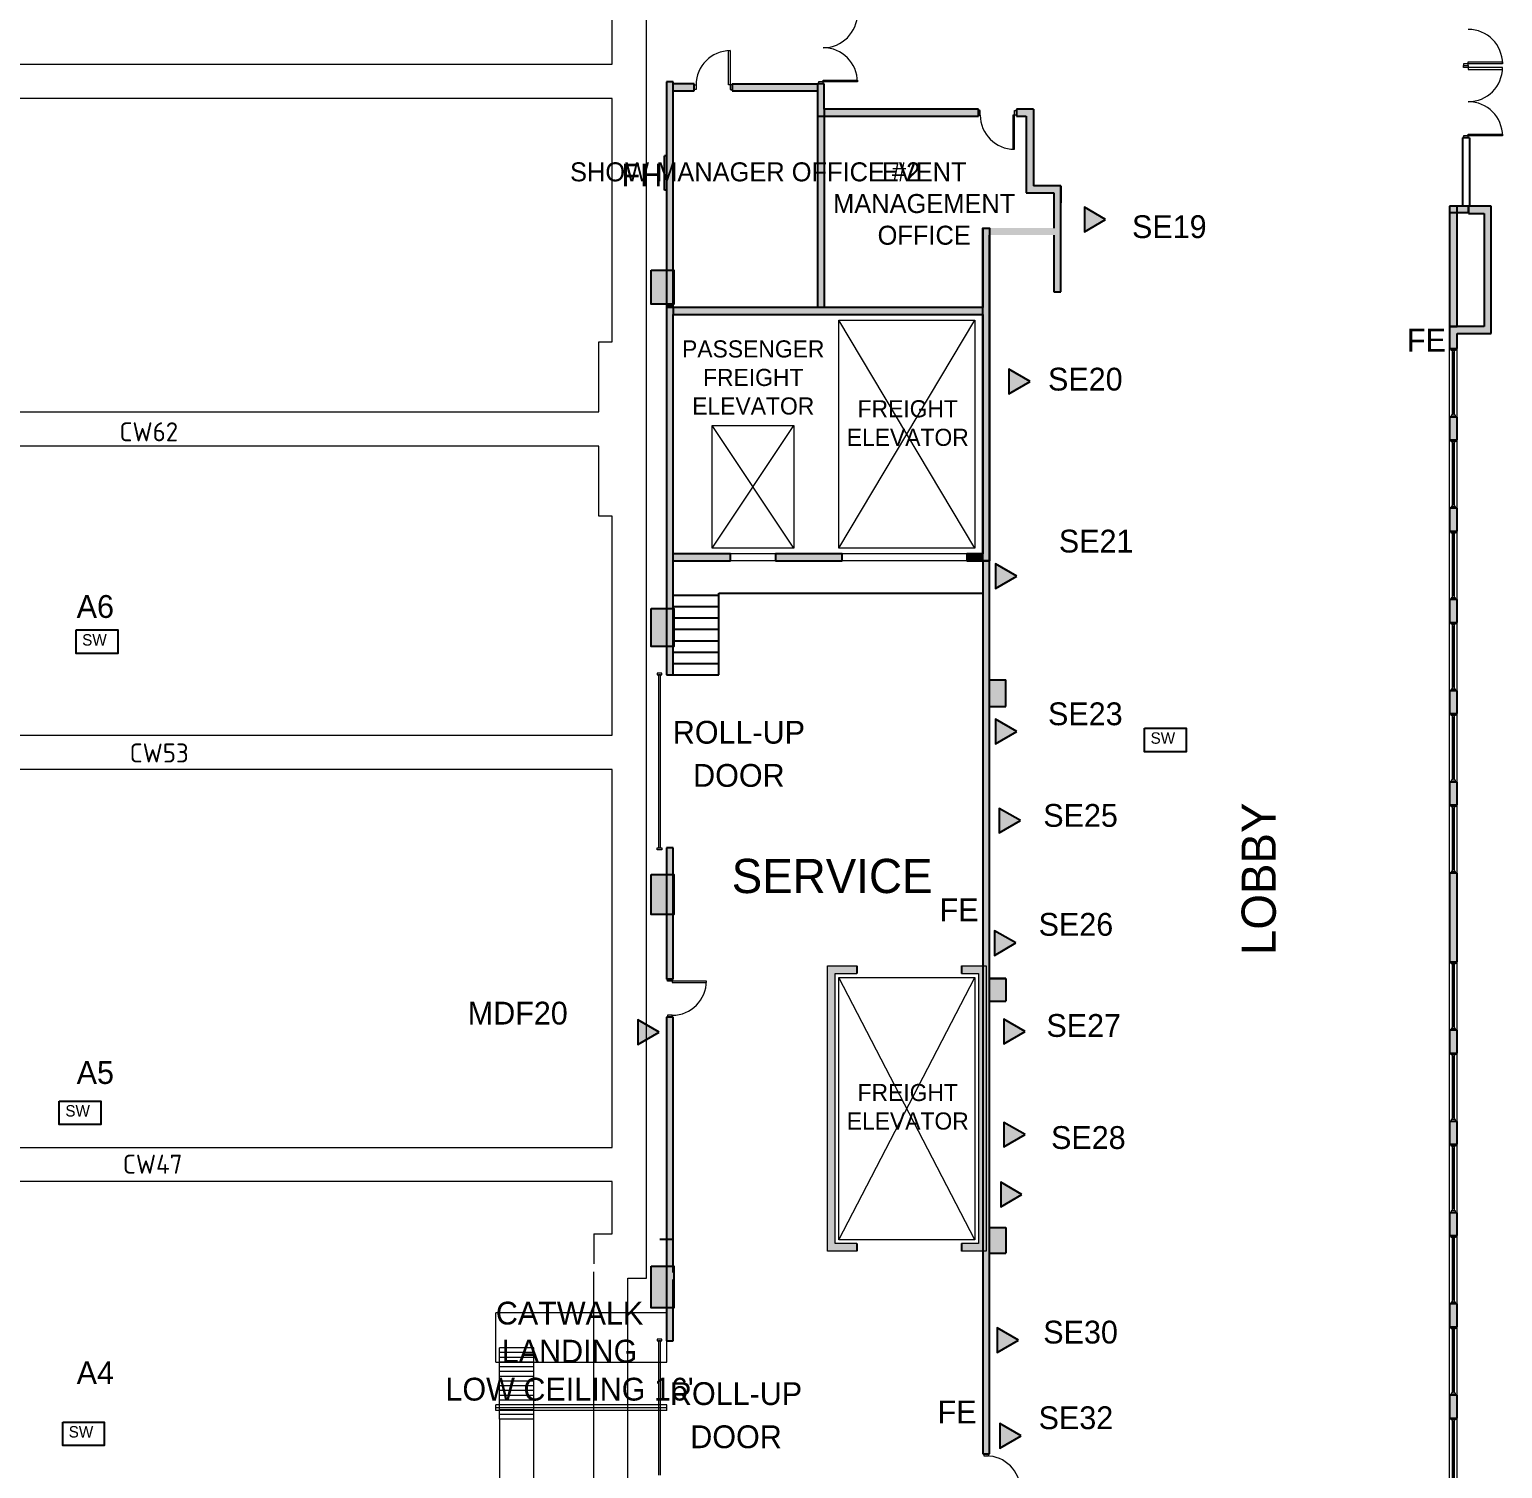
# Model space of a CAD drawing. Header units: inches. Extents: x 812 to 4509, y -5858 to -1947.
# Drawn here: x 2834 to 4384, y -4434 to -2920 of the extents above; entities that cross this region are included whole.
import ezdxf
from ezdxf.enums import TextEntityAlignment as Align

# ---------------------------------------------------------------- set-up
doc = ezdxf.new("R2010")
doc.units = ezdxf.units.IN
doc.header["$LTSCALE"] = 100
doc.header["$MEASUREMENT"] = 0
for name, color, linetype, lineweight in [('bldg_catwalk1', 1, 'CONTINUOUS', 5), ('bldg_doors', 7, 'CONTINUOUS', 18), ('bldg_elev', 9, 'CONTINUOUS', 18), ('bldg_fire', 1, 'CONTINUOUS', 18), ('bldg_glass', 7, 'CONTINUOUS', 18), ('bldg_text', 94, 'CONTINUOUS', 25), ('bldg_wallint', 7, 'CONTINUOUS', 25), ('bldg_wallintsol', 7, 'CONTINUOUS', 25), ('data_location', 110, 'CONTINUOUS', 25), ('Switch_Location', 40, 'CONTINUOUS', 25)]:
    doc.layers.add(name, color=color, linetype=linetype, lineweight=lineweight)
doc.layers.add('bldg_clmn', color=9, linetype='CONTINUOUS')
doc.styles.add('bldgtx24', font='bldgtx24')
doc.styles.add('bldgtx30', font='bldgtx30')
doc.styles.add('bldgtx36', font='bldgtx36')
doc.styles.add('bldgtx48', font='bldgtx48')
doc.styles.add('iso3098', font='iso3098')
doc.styles.add('showtx24', font='showtx24')

msp = doc.modelspace()

# ---------------------------------------------------------------- hatches: boundary and pattern name
at = {"layer": 'bldg_clmn'}
for points in [[(3488.5, -3173), (3512.5, -3173), (3512.5, -3209), (3488.5, -3209)], [(3488.5, -3529), (3512.5, -3529), (3512.5, -3569), (3488.5, -3569)], [(3488.5, -3809), (3512.5, -3809), (3512.5, -3851), (3488.5, -3851)], [(3488.5, -4221), (3512.5, -4221), (3512.5, -4265), (3488.5, -4265)]]:
    msp.add_hatch(color=256, dxfattribs=at).paths.add_polyline_path(points, flags=0)
at = {"layer": 'bldg_wallintsol'}
for points in [[(3511.7, -2975), (3504.5, -2975), (3504.5, -3039.9), (3504.5, -3173), (3511.7, -3173)], [(3832.8, -3003.9), (3670.7, -3003.9), (3670.7, -2977.1), (3663.4, -2977.1), (3663.4, -3011.2), (3832.8, -3011.2)], [(3891, -3003.9), (3872.8, -3003.9), (3872.8, -3011.2), (3883, -3011.2), (3883, -3091.7), (3912.2, -3091.7), (3912.2, -3128.9), (3837.4, -3128.9), (3837.4, -3136.2), (3912.2, -3136.2), (3912.2, -3195.9), (3919.5, -3195.9), (3919.5, -3183.7), (3919.5, -3084.4), (3891, -3084.4)], [(3670.7, -3011.2), (3663.4, -3011.2), (3663.4, -3212.5), (3670.7, -3212.5)], [(3844.6, -3479), (3837.4, -3479), (3837.4, -3128.9), (3844.6, -3128.9)], [(3511.7, -3209), (3504.5, -3209), (3504.5, -3212.5), (3511.7, -3212.5)], [(3511.7, -3219.7), (3511.7, -3212.5), (3504.5, -3212.5), (3504.5, -3219.7), (3504.5, -3471.7), (3504.5, -3529), (3511.7, -3529), (3511.7, -3479), (3511.7, -3471.7)], [(3837.4, -3212.5), (3511.7, -3212.5), (3511.7, -3219.7), (3837.4, -3219.7)], [(3571.8, -3479), (3571.8, -3471.7), (3511.7, -3471.7), (3511.7, -3479)], [(3689.5, -3479), (3689.5, -3471.7), (3619.3, -3471.7), (3619.3, -3479)], [(3837.4, -3471.7), (3820.6, -3471.7), (3820.6, -3479), (3837.4, -3479)], [(3844.6, -3479), (3837.4, -3479), (3837.4, -3968.5), (3837.4, -4418.6), (3844.6, -4418.6)], [(3511.7, -3569), (3504.5, -3569), (3504.5, -3599), (3511.7, -3599)], [(3861.6, -3604.2), (3844.6, -3604.2), (3844.6, -3632.2), (3861.6, -3632.2)], [(3511.7, -3781), (3504.5, -3781), (3504.5, -3919), (3511.7, -3919)], [(4336.6, -3807.7), (4328.5, -3807.7), (4328.5, -3900.8), (4336.6, -3900.8)], [(3704.9, -3905.2), (3674.1, -3905.2), (3674.1, -4205.2), (3704.9, -4205.2), (3704.9, -4197.2), (3682.1, -4197.2), (3682.1, -3913.2), (3704.9, -3913.2)], [(3837.4, -3905.2), (3814.9, -3905.2), (3814.9, -3913.2), (3833.1, -3913.2), (3833.1, -4197.2), (3814.9, -4197.2), (3814.9, -4205.2), (3837.4, -4205.2), (3837.4, -3968.5)], [(3861.6, -3918.2), (3844.6, -3918.2), (3844.6, -3942.2), (3861.6, -3942.2)], [(3861.6, -4180.2), (3844.6, -4180.2), (3844.6, -4207.2), (3861.6, -4207.2)], [(3511.7, -4265), (3504.5, -4265), (3504.5, -4299.7), (3511.7, -4299.7)]]:
    msp.add_hatch(color=256, dxfattribs=at).paths.add_polyline_path(points, flags=0)
h = msp.add_hatch(color=256, dxfattribs=at)
h.paths.add_polyline_path([(3663.4, -2977.1), (3573.7, -2977.1), (3573.7, -2984.4), (3663.4, -2984.4)], flags=0)
h.paths.add_polyline_path([(3533.7, -2977.1), (3511.7, -2977.1), (3511.7, -2984.4), (3533.7, -2984.4)], flags=0)
h = msp.add_hatch(color=256, dxfattribs=at)
h.paths.add_polyline_path([(4372.6, -3105.9), (4348.6, -3105.9), (4348.6, -3113.4), (4365.1, -3113.4), (4365.1, -3232.4), (4328.5, -3232.4), (4328.5, -3255.7), (4336.6, -3255.7), (4336.6, -3239.9), (4372.6, -3239.9)], flags=0)
h.paths.add_polyline_path([(4348.6, -3105.9), (4336.6, -3105.9), (4336.6, -3112.5), (4348.6, -3112.5)], flags=0)
h.paths.add_polyline_path([(4336.6, -3105.9), (4328.5, -3105.9), (4328.5, -3112.5), (4336.6, -3112.5)], flags=0)
h.paths.add_polyline_path([(4336.6, -3112.5), (4328.5, -3112.5), (4328.5, -3232.4), (4336.6, -3232.4)], flags=0)
h = msp.add_hatch(color=256, dxfattribs=at)
h.paths.add_polyline_path([(4336.6, -3327.7), (4328.5, -3327.7), (4328.5, -3351.7), (4336.6, -3351.7)], flags=0)
h.paths.add_polyline_path([(4336.6, -3423.7), (4328.5, -3423.7), (4328.5, -3447.7), (4336.6, -3447.7)], flags=0)
h.paths.add_polyline_path([(4336.6, -3519.7), (4328.5, -3519.7), (4328.5, -3543.7), (4336.6, -3543.7)], flags=0)
h.paths.add_polyline_path([(4336.6, -3615.7), (4328.5, -3615.7), (4328.5, -3639.7), (4336.6, -3639.7)], flags=0)
h.paths.add_polyline_path([(4336.6, -3711.7), (4328.5, -3711.7), (4328.5, -3735.7), (4336.6, -3735.7)], flags=0)
h = msp.add_hatch(color=256, dxfattribs=at)
h.paths.add_polyline_path([(3511.7, -3959), (3504.5, -3959), (3504.5, -3975.7), (3504.5, -4193), (3511.7, -4193)], flags=0)
h.paths.add_polyline_path([(3511.7, -4193), (3504.5, -4193), (3504.5, -4195), (3504.5, -4221), (3511.7, -4221)], flags=0)
h = msp.add_hatch(color=256, dxfattribs=at)
h.paths.add_polyline_path([(4336.6, -3972.8), (4328.5, -3972.8), (4328.5, -3996.8), (4336.6, -3996.8)], flags=0)
h.paths.add_polyline_path([(4336.6, -4068.8), (4328.5, -4068.8), (4328.5, -4092.8), (4336.6, -4092.8)], flags=0)
h.paths.add_polyline_path([(4336.6, -4164.8), (4328.5, -4164.8), (4328.5, -4188.8), (4336.6, -4188.8)], flags=0)
h.paths.add_polyline_path([(4336.6, -4260.8), (4328.5, -4260.8), (4328.5, -4284.8), (4336.6, -4284.8)], flags=0)
h.paths.add_polyline_path([(4336.6, -4356.8), (4328.5, -4356.8), (4328.5, -4380.8), (4336.6, -4380.8)], flags=0)
at = {"layer": 'data_location'}
for points in [[(3966.7, -3119.9), (3944.4, -3107), (3944.4, -3132.8)], [(3887.4, -3290.4), (3865, -3277.4), (3865, -3303.3)], [(3873.4, -3495.1), (3851, -3482.2), (3851, -3508)], [(3873.3, -3658.5), (3850.9, -3645.6), (3850.9, -3671.5)], [(3877.1, -3752.3), (3854.7, -3739.4), (3854.7, -3765.2)], [(3872.1, -3881), (3849.7, -3868.1), (3849.7, -3894)], [(3496.8, -3974.8), (3474.4, -3961.9), (3474.4, -3987.8)], [(3882, -3974.1), (3859.7, -3961.1), (3859.7, -3987)], [(3882, -4082.6), (3859.6, -4069.7), (3859.6, -4095.6)], [(3878.7, -4145.7), (3856.3, -4132.8), (3856.3, -4158.6)], [(3875, -4298.8), (3852.6, -4285.9), (3852.6, -4311.8)], [(3877.9, -4399.6), (3855.5, -4386.7), (3855.5, -4412.5)]]:
    msp.add_hatch(color=256, dxfattribs=at).paths.add_polyline_path(points, flags=0)

# ---------------------------------------------------------------- linework, layer by layer
at = {"layer": 'bldg_catwalk1', "linetype": 'CONTINUOUS', "lineweight": 5}
for p, q in [((3447.5, -2956.5), (3447.5, -2749)), ((3483.5, -4233.7), (3483.5, -2749)), ((1044.8, -2956.5), (3447.5, -2956.5)), ((3447.5, -2992.5), (1044.8, -2992.5)), ((3447.5, -3248.5), (3447.5, -2992.5)), ((3433.5, -3322.2), (3433.5, -3248.5)), ((3433.5, -3248.5), (3447.5, -3248.5)), ((1044.8, -3322.2), (3433.5, -3322.2)), ((3433.5, -3358.2), (1044.8, -3358.2)), ((3433.5, -3432), (3433.5, -3358.2)), ((3447.5, -3432), (3433.5, -3432)), ((3447.5, -3662.5), (3447.5, -3432)), ((1044.8, -3662.5), (3447.5, -3662.5)), ((3447.5, -3698.5), (1044.8, -3698.5)), ((3447.5, -4096), (3447.5, -3698.5)), ((1044.8, -4096), (3447.5, -4096)), ((3447.5, -4132), (1044.8, -4132)), ((3447.5, -4187), (3447.5, -4132)), ((3428, -4187), (3428, -4218.5)), ((3428, -4187), (3447.5, -4187)), ((3428, -4483.7), (3428, -4227)), ((3464, -4476.2), (3464, -4233.7)), ((3464, -4233.7), (3483.5, -4233.7)), ((3505, -4270.2), (3325, -4270.2)), ((3325, -4322), (3325, -4270.2)), ((3505, -4322), (3505, -4270.2)), ((3365, -4307), (3329, -4307)), ((3329, -4382), (3329, -4307)), ((3365, -4382), (3365, -4307)), ((3325, -4322), (3505, -4322)), ((3365, -4312), (3329, -4312)), ((3365, -4317), (3329, -4317)), ((3365, -4322), (3329, -4322)), ((3365, -4327), (3329, -4327)), ((3365, -4332), (3329, -4332)), ((3365, -4337), (3329, -4337)), ((3365, -4342), (3329, -4342)), ((3365, -4347), (3329, -4347)), ((3365, -4352), (3329, -4352)), ((3505, -4367), (3325, -4367)), ((3325, -4373), (3325, -4367)), ((3505, -4370), (3325, -4370)), ((3365, -4357), (3329, -4357)), ((3365, -4362), (3329, -4362)), ((3365, -4367), (3329, -4367)), ((3505, -4373), (3505, -4367)), ((3505, -4373), (3325, -4373)), ((3365, -4372), (3329, -4372)), ((3365, -4377), (3329, -4377)), ((3365, -4382), (3329, -4382)), ((3329, -4382), (3329, -4483.7)), ((3365, -4483.7), (3365, -4382))]:
    msp.add_line(p, q, dxfattribs=at)
at = {"layer": 'bldg_clmn'}
for points in [[(3488.5, -3173), (3512.5, -3173), (3512.5, -3209), (3488.5, -3209)], [(3488.5, -3529), (3512.5, -3529), (3512.5, -3569), (3488.5, -3569)], [(3488.5, -3809), (3512.5, -3809), (3512.5, -3851), (3488.5, -3851)], [(3488.5, -4221), (3512.5, -4221), (3512.5, -4265), (3488.5, -4265)]]:
    msp.add_lwpolyline(points, close=True, dxfattribs=at)
at = {"layer": 'bldg_doors'}
for p, q in [((3570, -2978.2), (3570, -2942.2)), ((3570, -2942.2), (3571.7, -2942.2)), ((3571.7, -2942.2), (3571.7, -2978.2)), ((4343.4, -2955.9), (4343.4, -2957.9)), ((4348.4, -2955.9), (4343.4, -2955.9)), ((4343.4, -2957.9), (4348.4, -2957.9)), ((4343.4, -2957.9), (4348.4, -2957.9)), ((4343.4, -2959.9), (4343.4, -2957.9)), ((4343.4, -2957.9), (4348.4, -2957.9)), ((4348.4, -2959.9), (4343.4, -2959.9)), ((4348.4, -2955.9), (4348.4, -2953.9)), ((4348.4, -2953.9), (4384.4, -2953.9)), ((4348.4, -2957.9), (4348.4, -2955.9)), ((4384.4, -2955.9), (4348.4, -2955.9)), ((4348.4, -2957.9), (4348.4, -2959.9)), ((4348.4, -2959.9), (4348.4, -2961.9)), ((4384.4, -2959.9), (4348.4, -2959.9)), ((4384.4, -2953.9), (4384.4, -2955.9)), ((4384.4, -2961.9), (4384.4, -2959.9)), ((3664.5, -2975.1), (3664.5, -2977.1)), ((3669.5, -2975.1), (3664.5, -2975.1)), ((3669.5, -2975.1), (3669.5, -2973.1)), ((3669.5, -2973.1), (3705.5, -2973.1)), ((3669.5, -2977.1), (3669.5, -2975.1)), ((3705.5, -2975.1), (3669.5, -2975.1)), ((3705.5, -2973.1), (3705.5, -2975.1)), ((4348.4, -2961.9), (4384.4, -2961.9)), ((3533.7, -2983.2), (3533.7, -2978.2)), ((3533.7, -2978.2), (3535.7, -2978.2)), ((3535.7, -2983.2), (3533.7, -2983.2)), ((3535.7, -2978.2), (3535.7, -2983.2)), ((3571.7, -2978.2), (3570, -2978.2)), ((3573.7, -2978.2), (3571.7, -2978.2)), ((3571.7, -2978.2), (3571.7, -2983.2)), ((3571.7, -2983.2), (3573.7, -2983.2)), ((3573.7, -2983.2), (3573.7, -2978.2)), ((3664.5, -2977.1), (3669.5, -2977.1)), ((3834.8, -3005), (3832.8, -3005)), ((3832.8, -3005), (3832.8, -3010)), ((3834.8, -3010), (3834.8, -3005)), ((3870.8, -3005), (3872.8, -3005)), ((3870.8, -3010), (3870.8, -3005)), ((3872.8, -3005), (3872.8, -3010)), ((3832.8, -3010), (3834.8, -3010)), ((3870.8, -3010), (3869.1, -3010)), ((3869.1, -3010), (3869.1, -3046)), ((3872.8, -3010), (3870.8, -3010)), ((3870.8, -3046), (3870.8, -3010)), ((4343.4, -3031.9), (4343.4, -3033.9)), ((4348.4, -3031.9), (4343.4, -3031.9)), ((4343.4, -3033.9), (4348.4, -3033.9)), ((4348.4, -3031.9), (4348.4, -3029.9)), ((4348.4, -3029.9), (4384.4, -3029.9)), ((4348.4, -3033.9), (4348.4, -3031.9)), ((4384.4, -3031.9), (4348.4, -3031.9)), ((4384.4, -3029.9), (4384.4, -3031.9)), ((3869.1, -3046), (3870.8, -3046)), ((3499.7, -3597), (3494.7, -3597)), ((3494.7, -3597), (3494.7, -3599)), ((3494.7, -3599), (3499.7, -3599)), ((3498.2, -3599), (3496.2, -3599)), ((3496.2, -3599), (3496.2, -3781)), ((3498.2, -3781), (3498.2, -3599)), ((3499.7, -3599), (3499.7, -3597)), ((3494.7, -3783), (3494.7, -3781)), ((3494.7, -3781), (3499.7, -3781)), ((3496.2, -3781), (3498.2, -3781)), ((3499.7, -3781), (3499.7, -3783)), ((3499.7, -3783), (3494.7, -3783)), ((3505.6, -3921), (3505.6, -3919)), ((3505.6, -3919), (3510.6, -3919)), ((3510.6, -3921), (3505.6, -3921)), ((3510.6, -3919), (3510.6, -3921)), ((3510.6, -3921), (3510.6, -3922.7)), ((3546.6, -3921), (3510.6, -3921)), ((3546.6, -3922.7), (3546.6, -3921)), ((3510.6, -3922.7), (3546.6, -3922.7)), ((3505.6, -3957), (3505.6, -3959)), ((3510.6, -3957), (3505.6, -3957)), ((3505.6, -3959), (3510.6, -3959)), ((3510.6, -3959), (3510.6, -3957)), ((3499.7, -4297.7), (3494.7, -4297.7)), ((3494.7, -4297.7), (3494.7, -4299.7)), ((3494.7, -4299.7), (3499.7, -4299.7)), ((3498.2, -4299.7), (3496.2, -4299.7)), ((3496.2, -4299.7), (3496.2, -4441)), ((3498.2, -4441), (3498.2, -4299.7)), ((3499.7, -4299.7), (3499.7, -4297.7)), ((3843.5, -4418.6), (3838.5, -4418.6)), ((3838.5, -4418.6), (3838.5, -4420.6)), ((3838.5, -4420.6), (3843.5, -4420.6)), ((3843.5, -4420.6), (3843.5, -4418.6))]:
    msp.add_line(p, q, dxfattribs=at)
for centre, start, end in [((3669.5, -2903.1), 270, 0), ((4348.4, -2955.9), 0, 90), ((3571.7, -2978.2), 90, 180), ((3669.5, -2975.1), 0, 90), ((4348.4, -2959.9), 270, 0), ((4348.4, -3031.9), 0, 90), ((3870.8, -3010), 180, 270), ((3510.6, -3921), 270, 0), ((3841, -4456.6), 0, 90)]:
    msp.add_arc(centre, 36, start, end, dxfattribs=at)
at = {"layer": 'bldg_elev'}
for p, q in [((3686.1, -3465.7), (3829.1, -3225.7)), ((3829.1, -3465.7), (3686.1, -3225.7)), ((3552.5, -3465.7), (3638.7, -3336.5)), ((3638.7, -3465.7), (3552.5, -3336.5)), ((3686.1, -4193.2), (3829.1, -3917.2)), ((3829.1, -4193.2), (3686.1, -3917.2))]:
    msp.add_line(p, q, dxfattribs=at)
for points in [[(3829.1, -3465.7), (3686.1, -3465.7), (3686.1, -3225.7), (3829.1, -3225.7)], [(3638.7, -3465.7), (3552.5, -3465.7), (3552.5, -3336.5), (3638.7, -3336.5)], [(3829.1, -4193.2), (3686.1, -4193.2), (3686.1, -3917.2), (3829.1, -3917.2)]]:
    msp.add_lwpolyline(points, close=True, dxfattribs=at)
for points in [[(3704.9, -4205.2), (3674.1, -4205.2), (3674.1, -3905.2), (3704.9, -3905.2)], [(3814.9, -3905.2), (3841.1, -3905.2), (3841.1, -4205.2), (3814.9, -4205.2)], [(3704.9, -4197.2), (3682.1, -4197.2), (3682.1, -3913.2), (3704.9, -3913.2)], [(3814.9, -3913.2), (3833.1, -3913.2), (3833.1, -4197.2), (3814.9, -4197.2)]]:
    msp.add_lwpolyline(points, dxfattribs=at)
at = {"layer": 'bldg_glass'}
for p, q in [((4328.5, -3327.7), (4328.5, -3255.7)), ((4330.2, -3257.7), (4330.2, -3255.7)), ((4330.2, -3255.7), (4334.9, -3255.7)), ((4334.9, -3257.7), (4330.2, -3257.7)), ((4331.6, -3325.8), (4331.6, -3257.7)), ((4331.6, -3257.7), (4333.6, -3257.7)), ((4333.6, -3259.7), (4331.6, -3259.7)), ((4332.6, -3323.8), (4332.6, -3259.7)), ((4333.6, -3257.7), (4333.6, -3325.8)), ((4334.9, -3255.7), (4334.9, -3257.7)), ((4336.6, -3327.7), (4336.6, -3255.7)), ((4330.2, -3325.8), (4330.2, -3327.7)), ((4334.9, -3325.8), (4330.2, -3325.8)), ((4330.2, -3327.7), (4334.9, -3327.7)), ((4333.6, -3323.8), (4331.6, -3323.8)), ((4333.6, -3325.8), (4331.6, -3325.8)), ((4334.9, -3327.7), (4334.9, -3325.8)), ((4328.5, -3423.7), (4328.5, -3351.7)), ((4330.2, -3353.7), (4330.2, -3351.7)), ((4330.2, -3351.7), (4334.9, -3351.7)), ((4334.9, -3353.7), (4330.2, -3353.7)), ((4331.6, -3421.8), (4331.6, -3353.7)), ((4331.6, -3353.7), (4333.6, -3353.7)), ((4333.6, -3355.7), (4331.6, -3355.7)), ((4332.6, -3419.8), (4332.6, -3355.7)), ((4333.6, -3353.7), (4333.6, -3421.8)), ((4334.9, -3351.7), (4334.9, -3353.7)), ((4336.6, -3423.7), (4336.6, -3351.7)), ((4330.2, -3421.8), (4330.2, -3423.7)), ((4334.9, -3421.8), (4330.2, -3421.8)), ((4330.2, -3423.7), (4334.9, -3423.7)), ((4333.6, -3419.8), (4331.6, -3419.8)), ((4333.6, -3421.8), (4331.6, -3421.8)), ((4334.9, -3423.7), (4334.9, -3421.8)), ((4328.5, -3519.7), (4328.5, -3447.7)), ((4330.2, -3449.7), (4330.2, -3447.7)), ((4330.2, -3447.7), (4334.9, -3447.7)), ((4334.9, -3449.7), (4330.2, -3449.7)), ((4331.6, -3517.8), (4331.6, -3449.7)), ((4331.6, -3449.7), (4333.6, -3449.7)), ((4333.6, -3451.7), (4331.6, -3451.7)), ((4332.6, -3515.8), (4332.6, -3451.7)), ((4333.6, -3449.7), (4333.6, -3517.8)), ((4334.9, -3447.7), (4334.9, -3449.7)), ((4336.6, -3519.7), (4336.6, -3447.7)), ((3619.3, -3471.7), (3571.8, -3471.7)), ((3820.6, -3471.7), (3689.5, -3471.7)), ((3619.3, -3479), (3571.8, -3479)), ((3820.6, -3479), (3689.5, -3479)), ((4330.2, -3517.8), (4330.2, -3519.7)), ((4334.9, -3517.8), (4330.2, -3517.8)), ((4333.6, -3515.8), (4331.6, -3515.8)), ((4333.6, -3517.8), (4331.6, -3517.8)), ((4334.9, -3519.7), (4334.9, -3517.8)), ((4330.2, -3519.7), (4334.9, -3519.7)), ((4328.5, -3615.7), (4328.5, -3543.7)), ((4330.2, -3545.7), (4330.2, -3543.7)), ((4330.2, -3543.7), (4334.9, -3543.7)), ((4334.9, -3545.7), (4330.2, -3545.7)), ((4331.6, -3613.8), (4331.6, -3545.7)), ((4331.6, -3545.7), (4333.6, -3545.7)), ((4333.6, -3547.7), (4331.6, -3547.7)), ((4332.6, -3611.8), (4332.6, -3547.7)), ((4333.6, -3545.7), (4333.6, -3613.8)), ((4334.9, -3543.7), (4334.9, -3545.7)), ((4336.6, -3615.7), (4336.6, -3543.7)), ((4333.6, -3611.8), (4331.6, -3611.8)), ((4330.2, -3613.8), (4330.2, -3615.7)), ((4334.9, -3613.8), (4330.2, -3613.8)), ((4330.2, -3615.7), (4334.9, -3615.7)), ((4333.6, -3613.8), (4331.6, -3613.8)), ((4334.9, -3615.7), (4334.9, -3613.8)), ((4328.5, -3711.7), (4328.5, -3639.7)), ((4330.2, -3641.7), (4330.2, -3639.7)), ((4330.2, -3639.7), (4334.9, -3639.7)), ((4334.9, -3641.7), (4330.2, -3641.7)), ((4331.6, -3709.8), (4331.6, -3641.7)), ((4331.6, -3641.7), (4333.6, -3641.7)), ((4333.6, -3641.7), (4333.6, -3709.8)), ((4334.9, -3639.7), (4334.9, -3641.7)), ((4336.6, -3711.7), (4336.6, -3639.7)), ((4333.6, -3643.7), (4331.6, -3643.7)), ((4332.6, -3707.8), (4332.6, -3643.7)), ((4330.2, -3709.8), (4330.2, -3711.7)), ((4334.9, -3709.8), (4330.2, -3709.8)), ((4330.2, -3711.7), (4334.9, -3711.7)), ((4333.6, -3707.8), (4331.6, -3707.8)), ((4333.6, -3709.8), (4331.6, -3709.8)), ((4334.9, -3711.7), (4334.9, -3709.8)), ((4328.5, -3807.7), (4328.5, -3735.7)), ((4330.2, -3737.7), (4330.2, -3735.7)), ((4330.2, -3735.7), (4334.9, -3735.7)), ((4334.9, -3735.7), (4334.9, -3737.7)), ((4336.6, -3807.7), (4336.6, -3735.7)), ((4334.9, -3737.7), (4330.2, -3737.7)), ((4331.6, -3805.8), (4331.6, -3737.7)), ((4331.6, -3737.7), (4333.6, -3737.7)), ((4333.6, -3739.7), (4331.6, -3739.7)), ((4332.6, -3803.8), (4332.6, -3739.7)), ((4333.6, -3737.7), (4333.6, -3805.8)), ((4330.2, -3805.8), (4330.2, -3807.7)), ((4334.9, -3805.8), (4330.2, -3805.8)), ((4330.2, -3807.7), (4334.9, -3807.7)), ((4333.6, -3803.8), (4331.6, -3803.8)), ((4333.6, -3805.8), (4331.6, -3805.8)), ((4334.9, -3807.7), (4334.9, -3805.8)), ((4328.5, -3972.8), (4328.5, -3900.8)), ((4330.2, -3902.8), (4330.2, -3900.8)), ((4330.2, -3900.8), (4334.9, -3900.8)), ((4334.9, -3902.8), (4330.2, -3902.8)), ((4331.6, -3970.8), (4331.6, -3902.8)), ((4331.6, -3902.8), (4333.6, -3902.8)), ((4333.6, -3904.7), (4331.6, -3904.7)), ((4332.6, -3968.8), (4332.6, -3904.7)), ((4333.6, -3902.8), (4333.6, -3970.8)), ((4334.9, -3900.8), (4334.9, -3902.8)), ((4336.6, -3972.8), (4336.6, -3900.8)), ((4330.2, -3970.8), (4330.2, -3972.8)), ((4334.9, -3970.8), (4330.2, -3970.8)), ((4330.2, -3972.8), (4334.9, -3972.8)), ((4333.6, -3968.8), (4331.6, -3968.8)), ((4333.6, -3970.8), (4331.6, -3970.8)), ((4334.9, -3972.8), (4334.9, -3970.8)), ((4328.5, -4068.8), (4328.5, -3996.8)), ((4330.2, -3998.8), (4330.2, -3996.8)), ((4330.2, -3996.8), (4334.9, -3996.8)), ((4334.9, -3998.8), (4330.2, -3998.8)), ((4331.6, -4066.8), (4331.6, -3998.8)), ((4331.6, -3998.8), (4333.6, -3998.8)), ((4333.6, -3998.8), (4333.6, -4066.8)), ((4334.9, -3996.8), (4334.9, -3998.8)), ((4336.6, -4068.8), (4336.6, -3996.8)), ((4333.6, -4000.7), (4331.6, -4000.7)), ((4332.6, -4064.8), (4332.6, -4000.7)), ((4330.2, -4066.8), (4330.2, -4068.8)), ((4334.9, -4066.8), (4330.2, -4066.8)), ((4330.2, -4068.8), (4334.9, -4068.8)), ((4333.6, -4064.8), (4331.6, -4064.8)), ((4333.6, -4066.8), (4331.6, -4066.8)), ((4334.9, -4068.8), (4334.9, -4066.8)), ((4328.5, -4164.8), (4328.5, -4092.8)), ((4330.2, -4094.8), (4330.2, -4092.8)), ((4330.2, -4092.8), (4334.9, -4092.8)), ((4334.9, -4094.8), (4330.2, -4094.8)), ((4331.6, -4162.8), (4331.6, -4094.8)), ((4331.6, -4094.8), (4333.6, -4094.8)), ((4333.6, -4096.7), (4331.6, -4096.7)), ((4332.6, -4160.8), (4332.6, -4096.7)), ((4333.6, -4094.8), (4333.6, -4162.8)), ((4334.9, -4092.8), (4334.9, -4094.8)), ((4336.6, -4164.8), (4336.6, -4092.8)), ((4330.2, -4162.8), (4330.2, -4164.8)), ((4334.9, -4162.8), (4330.2, -4162.8)), ((4330.2, -4164.8), (4334.9, -4164.8)), ((4333.6, -4160.8), (4331.6, -4160.8)), ((4333.6, -4162.8), (4331.6, -4162.8)), ((4334.9, -4164.8), (4334.9, -4162.8)), ((4328.5, -4260.8), (4328.5, -4188.8)), ((4330.2, -4190.8), (4330.2, -4188.8)), ((4330.2, -4188.8), (4334.9, -4188.8)), ((4334.9, -4190.8), (4330.2, -4190.8)), ((4331.6, -4258.8), (4331.6, -4190.8)), ((4331.6, -4190.8), (4333.6, -4190.8)), ((4333.6, -4192.7), (4331.6, -4192.7)), ((4332.6, -4256.8), (4332.6, -4192.7)), ((4333.6, -4190.8), (4333.6, -4258.8)), ((4334.9, -4188.8), (4334.9, -4190.8)), ((4336.6, -4260.8), (4336.6, -4188.8)), ((4330.2, -4258.8), (4330.2, -4260.8)), ((4334.9, -4258.8), (4330.2, -4258.8)), ((4330.2, -4260.8), (4334.9, -4260.8)), ((4333.6, -4256.8), (4331.6, -4256.8)), ((4333.6, -4258.8), (4331.6, -4258.8)), ((4334.9, -4260.8), (4334.9, -4258.8)), ((4328.5, -4356.8), (4328.5, -4284.8)), ((4330.2, -4286.8), (4330.2, -4284.8)), ((4330.2, -4284.8), (4334.9, -4284.8)), ((4334.9, -4286.8), (4330.2, -4286.8)), ((4331.6, -4354.8), (4331.6, -4286.8)), ((4331.6, -4286.8), (4333.6, -4286.8)), ((4333.6, -4288.7), (4331.6, -4288.7)), ((4332.6, -4352.8), (4332.6, -4288.7)), ((4333.6, -4286.8), (4333.6, -4354.8)), ((4334.9, -4284.8), (4334.9, -4286.8)), ((4336.6, -4356.8), (4336.6, -4284.8)), ((4330.2, -4354.8), (4330.2, -4356.8)), ((4334.9, -4354.8), (4330.2, -4354.8)), ((4333.6, -4352.8), (4331.6, -4352.8)), ((4333.6, -4354.8), (4331.6, -4354.8)), ((4334.9, -4356.8), (4334.9, -4354.8)), ((4330.2, -4356.8), (4334.9, -4356.8)), ((4328.5, -4452.8), (4328.5, -4380.8)), ((4330.2, -4382.8), (4330.2, -4380.8)), ((4330.2, -4380.8), (4334.9, -4380.8)), ((4334.9, -4382.8), (4330.2, -4382.8)), ((4331.6, -4450.8), (4331.6, -4382.8)), ((4331.6, -4382.8), (4333.6, -4382.8)), ((4333.6, -4384.7), (4331.6, -4384.7)), ((4332.6, -4448.8), (4332.6, -4384.7)), ((4333.6, -4382.8), (4333.6, -4450.8)), ((4334.9, -4380.8), (4334.9, -4382.8)), ((4336.6, -4452.8), (4336.6, -4380.8))]:
    msp.add_line(p, q, dxfattribs=at)
at = {"layer": 'bldg_wallint'}
for p, q in [((3504.5, -2975), (3504.5, -3039.9)), ((3511.7, -2975), (3504.5, -2975)), ((3511.7, -3212.5), (3511.7, -2975)), ((3533.7, -2977.1), (3511.7, -2977.1)), ((3511.7, -2984.4), (3533.7, -2984.4)), ((3533.7, -2984.4), (3533.7, -2977.1)), ((3573.7, -2977.1), (3573.7, -2984.4)), ((3573.7, -2977.1), (3663.4, -2977.1)), ((3573.7, -2984.4), (3663.4, -2984.4)), ((3663.4, -2977.1), (3663.4, -3011.2)), ((3670.7, -2977.1), (3663.4, -2977.1)), ((3670.7, -3003.9), (3670.7, -2977.1)), ((3832.8, -3003.9), (3670.7, -3003.9)), ((3670.7, -3003.9), (3670.7, -3212.5)), ((3832.8, -3011.2), (3832.8, -3003.9)), ((3891, -3003.9), (3872.8, -3003.9)), ((3872.8, -3003.9), (3872.8, -3011.2)), ((3891, -3003.9), (3891, -3084.4)), ((3663.4, -3011.2), (3832.8, -3011.2)), ((3663.4, -3011.2), (3663.4, -3212.5)), ((3872.8, -3011.2), (3883, -3011.2)), ((3883, -3011.2), (3883, -3091.7)), ((4349.5, -3033.9), (4342.3, -3033.9)), ((4342.3, -3033.9), (4342.3, -3105.9)), ((4349.5, -3033.9), (4349.5, -3105.9)), ((3504.5, -3053), (3502.5, -3053)), ((3502.5, -3089), (3502.5, -3053)), ((3504.5, -3039.9), (3504.5, -3219.7)), ((3919.5, -3084.4), (3891, -3084.4)), ((3919.5, -3183.7), (3919.5, -3084.4)), ((3919.5, -3084.4), (3919.5, -3102.4)), ((3504.5, -3089), (3502.5, -3089)), ((3883, -3091.7), (3912.2, -3091.7)), ((3912.2, -3091.7), (3912.2, -3128.9)), ((4328.5, -3105.9), (4328.5, -3232.4)), ((4348.6, -3105.9), (4328.5, -3105.9)), ((4328.5, -3105.9), (4328.5, -3112.5)), ((4336.6, -3105.9), (4328.5, -3105.9)), ((4328.5, -3112.5), (4348.6, -3112.5)), ((4336.6, -3232.4), (4336.6, -3105.9)), ((4348.6, -3112.5), (4348.6, -3105.9)), ((4372.6, -3105.9), (4348.6, -3105.9)), ((4348.6, -3105.9), (4348.6, -3113.4)), ((4348.6, -3113.4), (4365.1, -3113.4)), ((4365.1, -3113.4), (4365.1, -3232.4)), ((4372.6, -3239.9), (4372.6, -3105.9)), ((4372.6, -3239.9), (4372.6, -3105.9)), ((3837.4, -3128.9), (3837.4, -3212.5)), ((3844.6, -3471.7), (3844.6, -3136.2)), ((3912.2, -3136.2), (3912.2, -3195.9)), ((3919.5, -3195.9), (3919.5, -3183.7)), ((3912.2, -3195.9), (3919.5, -3195.9)), ((3504.5, -3219.7), (3504.5, -3471.7)), ((3837.4, -3212.5), (3511.7, -3212.5)), ((3511.7, -3471.7), (3511.7, -3219.7)), ((3511.7, -3219.7), (3837.4, -3219.7)), ((3837.4, -3219.7), (3837.4, -3471.7)), ((4365.1, -3232.4), (4328.5, -3232.4)), ((4328.5, -3232.4), (4328.5, -3255.7)), ((4328.5, -3232.4), (4336.6, -3232.4)), ((4336.6, -3239.9), (4372.6, -3239.9)), ((4336.6, -3255.7), (4336.6, -3239.9)), ((4328.5, -3255.7), (4336.6, -3255.7)), ((4328.5, -3327.7), (4328.5, -3351.7)), ((4336.6, -3327.7), (4328.5, -3327.7)), ((4336.6, -3351.7), (4336.6, -3327.7)), ((4328.5, -3351.7), (4336.6, -3351.7)), ((4328.5, -3423.7), (4328.5, -3447.7)), ((4336.6, -3423.7), (4328.5, -3423.7)), ((4336.6, -3447.7), (4336.6, -3423.7)), ((4328.5, -3447.7), (4336.6, -3447.7)), ((3504.5, -3471.7), (3504.5, -3599)), ((3571.8, -3471.7), (3511.7, -3471.7)), ((3571.8, -3479), (3571.8, -3471.7)), ((3689.5, -3471.7), (3619.3, -3471.7)), ((3619.3, -3471.7), (3619.3, -3479)), ((3689.5, -3479), (3689.5, -3471.7)), ((3837.4, -3471.7), (3820.6, -3471.7)), ((3820.6, -3471.7), (3820.6, -3479)), ((3844.6, -4418.6), (3844.6, -3471.7)), ((3511.7, -3599), (3511.7, -3479)), ((3511.7, -3479), (3571.8, -3479)), ((3619.3, -3479), (3689.5, -3479)), ((3820.6, -3479), (3837.4, -3479)), ((3837.4, -3479), (3837.4, -3968.5)), ((3511.7, -3515), (3559.7, -3515)), ((3559.7, -3599), (3559.7, -3512.8)), ((3559.7, -3512.8), (3837.4, -3512.8)), ((3511.7, -3527), (3559.7, -3527)), ((4328.5, -3519.7), (4328.5, -3543.7)), ((4336.6, -3519.7), (4328.5, -3519.7)), ((4336.6, -3543.7), (4336.6, -3519.7)), ((3511.7, -3539), (3559.7, -3539)), ((4328.5, -3543.7), (4336.6, -3543.7)), ((3511.7, -3551), (3559.7, -3551)), ((3511.7, -3563), (3559.7, -3563)), ((3511.7, -3575), (3559.7, -3575)), ((3511.7, -3587), (3559.7, -3587)), ((3504.5, -3599), (3511.7, -3599)), ((3511.7, -3599), (3559.7, -3599)), ((3844.6, -3604.2), (3861.6, -3604.2)), ((3861.6, -3632.2), (3861.6, -3604.2)), ((4328.5, -3615.7), (4328.5, -3639.7)), ((4336.6, -3615.7), (4328.5, -3615.7)), ((4336.6, -3639.7), (4336.6, -3615.7)), ((3844.6, -3632.2), (3861.6, -3632.2)), ((3844.6, -3632.2), (3861.6, -3632.2)), ((4328.5, -3639.7), (4336.6, -3639.7)), ((4328.5, -3711.7), (4328.5, -3735.7)), ((4336.6, -3711.7), (4328.5, -3711.7)), ((4336.6, -3735.7), (4336.6, -3711.7)), ((4328.5, -3735.7), (4336.6, -3735.7)), ((3504.5, -3781), (3504.5, -3919)), ((3511.7, -3781), (3504.5, -3781)), ((3511.7, -3919), (3511.7, -3781)), ((4328.5, -3807.7), (4328.5, -3900.8)), ((4336.6, -3807.7), (4328.5, -3807.7)), ((4336.6, -3900.8), (4336.6, -3807.7)), ((3704.9, -3905.2), (3704.9, -3913.2)), ((3814.9, -3905.2), (3814.9, -3913.2)), ((4328.5, -3900.8), (4336.6, -3900.8)), ((3511.7, -3919), (3504.5, -3919)), ((3504.5, -3919), (3511.7, -3919)), ((3837.4, -3917.7), (3837.4, -3941.7)), ((3861.6, -3918.2), (3844.6, -3918.2)), ((3844.6, -3918.2), (3861.6, -3918.2)), ((3861.6, -3918.2), (3861.6, -3942.2)), ((3844.6, -3942.2), (3861.6, -3942.2)), ((3511.7, -3959), (3504.5, -3959)), ((3504.5, -3959), (3504.5, -3975.7)), ((3511.7, -3959), (3504.5, -3959)), ((3511.7, -4227.7), (3511.7, -3959)), ((3511.7, -3968.5), (3511.7, -3959)), ((3504.5, -3975.7), (3504.5, -4227.7)), ((3837.4, -3968.5), (3837.4, -4418.6)), ((4328.5, -3972.8), (4328.5, -3996.8)), ((4336.6, -3972.8), (4328.5, -3972.8)), ((4336.6, -3996.8), (4336.6, -3972.8)), ((4328.5, -3996.8), (4336.6, -3996.8)), ((4328.5, -4068.8), (4328.5, -4092.8)), ((4336.6, -4068.8), (4328.5, -4068.8)), ((4336.6, -4092.8), (4336.6, -4068.8)), ((4328.5, -4092.8), (4336.6, -4092.8)), ((4328.5, -4164.8), (4328.5, -4188.8)), ((4336.6, -4164.8), (4328.5, -4164.8)), ((4336.6, -4188.8), (4336.6, -4164.8)), ((3844.6, -4180.2), (3861.6, -4180.2)), ((3861.6, -4180.2), (3861.6, -4207.2)), ((3511.7, -4193), (3497.7, -4193)), ((3704.9, -4197.2), (3704.9, -4205.2)), ((3814.9, -4197.2), (3814.9, -4205.2)), ((4328.5, -4188.8), (4336.6, -4188.8)), ((3844.6, -4207.2), (3861.6, -4207.2)), ((3504.5, -4227.7), (3504.5, -4299.7)), ((3511.7, -4299.7), (3511.7, -4235)), ((4328.5, -4260.8), (4328.5, -4284.8)), ((4336.6, -4260.8), (4328.5, -4260.8)), ((4336.6, -4284.8), (4336.6, -4260.8)), ((4328.5, -4284.8), (4336.6, -4284.8)), ((3504.5, -4299.7), (3511.7, -4299.7)), ((4328.5, -4356.8), (4328.5, -4380.8)), ((4336.6, -4356.8), (4328.5, -4356.8)), ((4336.6, -4380.8), (4336.6, -4356.8)), ((4328.5, -4380.8), (4336.6, -4380.8)), ((3837.4, -4418.6), (3844.6, -4418.6))]:
    msp.add_line(p, q, dxfattribs=at)
at = {"layer": 'bldg_wallintsol'}
for p, q in [((3511.7, -3212.5), (3504.5, -3212.5)), ((3511.7, -3212.5), (3511.7, -3219.7)), ((3837.4, -3219.7), (3837.4, -3212.5)), ((3511.7, -3479), (3511.7, -3471.7)), ((3837.4, -3479), (3837.4, -3471.7)), ((3837.4, -3479), (3844.6, -3479))]:
    msp.add_line(p, q, dxfattribs=at)
msp.add_lwpolyline([(3844.6, -3479), (3837.4, -3479), (3837.4, -3128.9), (3844.6, -3128.9)], close=True, dxfattribs=at)
at = {"layer": 'data_location'}
for points in [[(3966.7, -3119.9), (3944.4, -3107), (3944.4, -3132.8)], [(3887.4, -3290.4), (3865, -3277.4), (3865, -3303.3)], [(3873.4, -3495.1), (3851, -3482.2), (3851, -3508)], [(3873.3, -3658.5), (3850.9, -3645.6), (3850.9, -3671.5)], [(3877.1, -3752.3), (3854.7, -3739.4), (3854.7, -3765.2)], [(3872.1, -3881), (3849.7, -3868.1), (3849.7, -3894)], [(3496.8, -3974.8), (3474.4, -3961.9), (3474.4, -3987.8)], [(3882, -3974.1), (3859.7, -3961.1), (3859.7, -3987)], [(3882, -4082.6), (3859.6, -4069.7), (3859.6, -4095.6)], [(3878.7, -4145.7), (3856.3, -4132.8), (3856.3, -4158.6)], [(3875, -4298.8), (3852.6, -4285.9), (3852.6, -4311.8)], [(3877.9, -4399.6), (3855.5, -4386.7), (3855.5, -4412.5)]]:
    msp.add_lwpolyline(points, close=True, dxfattribs=at)
at = {"layer": 'Switch_Location'}
for points in [[(2883.3, -3551.7), (2927.2, -3551.7), (2927.2, -3576.6), (2883.3, -3576.6)], [(4007.6, -3655), (4051.5, -3655), (4051.5, -3679.8), (4007.6, -3679.8)], [(2865.6, -4047.3), (2909.5, -4047.3), (2909.5, -4072.1), (2865.6, -4072.1)], [(2869.2, -4385), (2913, -4385), (2913, -4409.8), (2869.2, -4409.8)]]:
    msp.add_lwpolyline(points, close=True, dxfattribs=at)

# ---------------------------------------------------------------- texts
at = {"layer": 'bldg_catwalk1', "insert": (3402.6, -4258.4), "char_height": 24, "width": 259.333, "attachment_point": 2, "style": 'showtx24'}
msp.add_mtext("CATWALK\\PLANDING\\PLOW CEILING 16'", dxfattribs=at)
at = {"layer": 'bldg_fire', "style": 'bldgtx36'}
for s, p in [('FH', (3478.8, -3085.1)), ('FE', (4304.3, -3258.8)), ('FE', (3812.5, -3858.2)), ('FE', (3810.4, -4386.4))]:
    msp.add_text(s, height=24, dxfattribs=at).set_placement(p, align=Align.CENTER)
at = {"layer": 'bldg_text'}
for s, height, style, p in [('ROLL-UP', 24, 'bldgtx30', (3580.8, -3671.3)), ('DOOR', 24, 'bldgtx30', (3580.8, -3716.7)), ('SERVICE', 36, 'bldgtx36', (3678.9, -3828.5)), ('ROLL-UP', 24, 'bldgtx30', (3577.8, -4367.1)), ('DOOR', 24, 'bldgtx30', (3577.8, -4412.5))]:
    msp.add_text(s, height=height, dxfattribs=dict(at, style=style)).set_placement(p, align=Align.CENTER)
at = {"layer": 'bldg_text', "style": 'bldgtx36'}
msp.add_text('LOBBY', height=36, rotation=90, dxfattribs=at).set_placement((4145.8, -3813.5), align=Align.CENTER)
at = {"layer": 'bldg_text', "attachment_point": 2}
for s, insert, char_height, width, style in [('SHOW MANAGER OFFICE #2', (3587.4, -3059.7), 20, 371.111, 'bldgtx24'), ('EVENT\\PMANAGEMENT OFFICE', (3775.8, -3059.7), 20, 277.222, 'bldgtx24'), ('PASSENGER\\PFREIGHT\\PELEVATOR', (3595.9, -3247), 18, 136, 'bldgtx36'), ('FREIGHT\\PELEVATOR', (3758.5, -3310), 18, 120, 'bldgtx36'), ('FREIGHT\\PELEVATOR', (3758.5, -4029.3), 18, 120, 'bldgtx36')]:
    msp.add_mtext(s, dxfattribs=dict(at, insert=insert, char_height=char_height, width=width, style=style))
at = {"layer": 'data_location'}
for s, height, style, p in [('SE19', 24, 'showtx24', (3994.5, -3139.4)), ('SE20', 24, 'showtx24', (3906.1, -3299.8)), ('CW62', 20, 'iso3098', (2928.9, -3353.2)), ('SE21', 24, 'showtx24', (3917.5, -3470.2)), ('SE23', 24, 'showtx24', (3906.1, -3651.9)), ('CW53', 20, 'iso3098', (2939.6, -3691.1)), ('SE25', 24, 'showtx24', (3901.1, -3758.8)), ('SE26', 24, 'showtx24', (3896.2, -3873.4)), ('MDF20', 24, 'showtx24', (3295.5, -3966.8)), ('SE27', 24, 'showtx24', (3904.4, -3979.8)), ('SE28', 24, 'showtx24', (3909.3, -4097.7)), ('CW47', 20, 'iso3098', (2932.5, -4123.7)), ('SE30', 24, 'showtx24', (3901.1, -4302.4)), ('SE32', 24, 'showtx24', (3896.2, -4392.5))]:
    msp.add_text(s, height=height, dxfattribs=dict(at, style=style)).set_placement(p)
at = {"layer": 'Switch_Location'}
for s, height, style, p in [('A6', 24, 'showtx24', (2883.9, -3539)), ('SW', 12, 'bldgtx48', (2889.7, -3568.1)), ('SW', 12, 'bldgtx48', (4014, -3671.4)), ('A5', 24, 'showtx24', (2883.9, -4029.3)), ('SW', 12, 'bldgtx48', (2872, -4063.6)), ('A4', 24, 'showtx24', (2883.9, -4345.1)), ('SW', 12, 'bldgtx48', (2875.5, -4401.3))]:
    msp.add_text(s, height=height, dxfattribs=dict(at, style=style)).set_placement(p)

doc.saveas('drawing.dxf')
